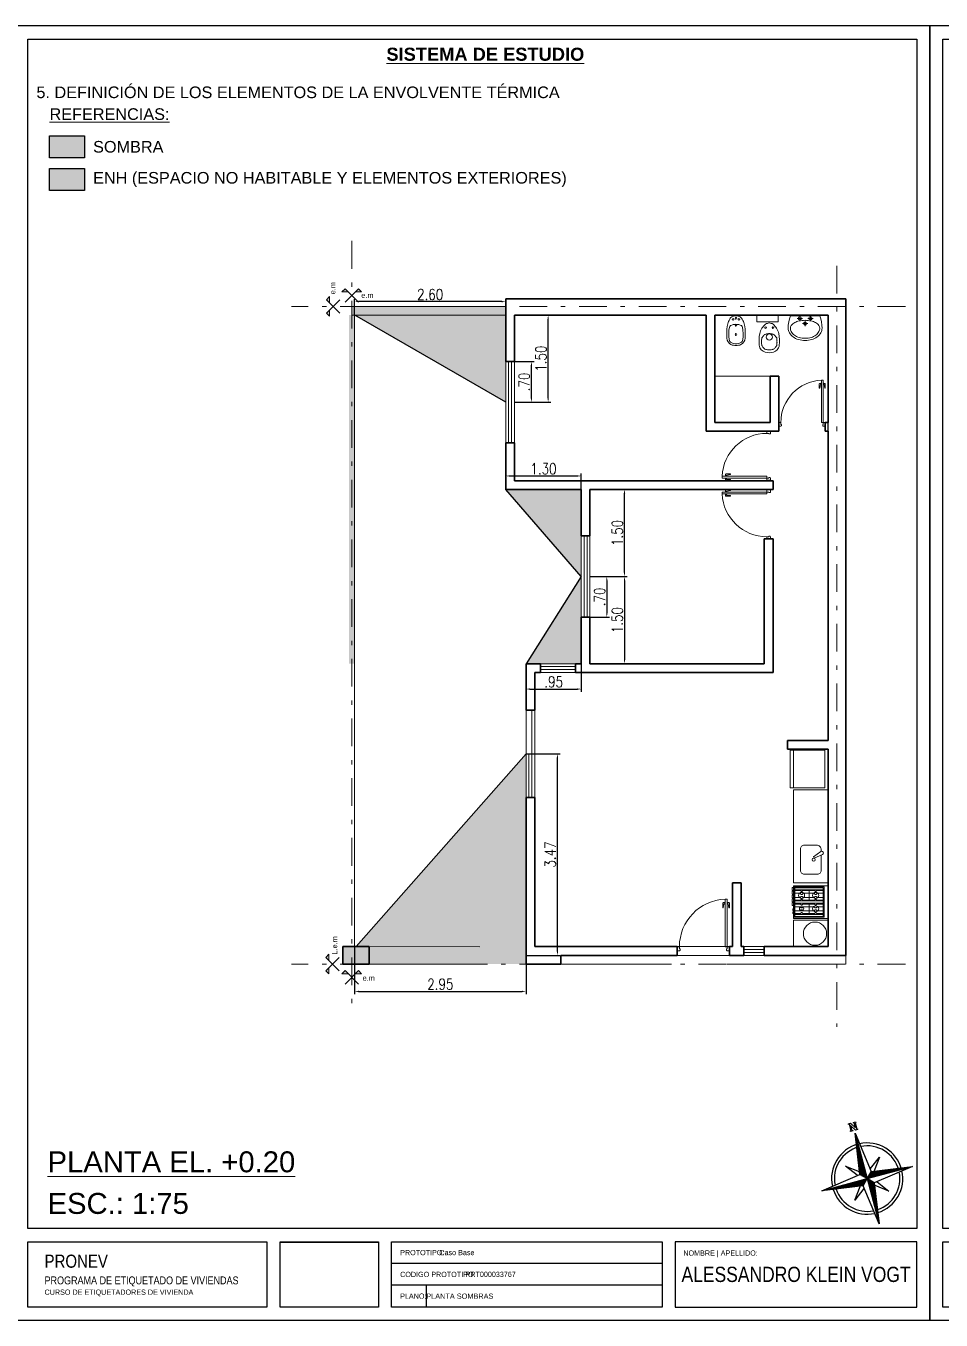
# Model space of a CAD drawing. Header units: millimetres. Extents: x 2761 to 3221, y 1635 to 1962.
# Drawn here: x 3052.04 to 3073.04, y 1862.17 to 1891.87 of the extents above; entities that cross this region are included whole.
import ezdxf
from ezdxf.enums import TextEntityAlignment as Align

# ---------------------------------------------------------------- set-up
doc = ezdxf.new("R2010")
doc.units = ezdxf.units.MM
doc.linetypes.add('DASHDOT', pattern=[25.4, 12.7, -6.35, 0, -6.35])
doc.linetypes.add('DASHED', pattern=[19.05, 12.7, -6.35])
doc.layers.get('Defpoints').update_dxf_attribs({"lineweight": 5})
for name, color, linetype, lineweight in [('Aberturas', 239, 'Continuous', 18), ('Artefacctos', 249, 'Continuous', 20), ('Cotas', 8, 'Continuous', 15), ('Detalles', 3, 'Continuous', 15), ('Ejes', 3, 'DASHDOT', 13), ('Muros', 6, 'Continuous', 50), ('Proyecciones', 249, 'DASHED', 0), ('Sombras', 252, 'Continuous', 15), ('Textos', 3, 'Continuous', 9)]:
    doc.layers.add(name, color=color, linetype=linetype, lineweight=lineweight)
doc.layers.add('Espacios No Habitables', color=7, linetype='Continuous', lineweight=15, true_color=0xb4a7d6)
doc.layers.add('No View', color=70, linetype='Continuous', plot=False)
doc.styles.add('cotas', font='romans.shx', dxfattribs={"width": 0.8})
doc.styles.add('ROMANS', font='romans', dxfattribs={"width": 0.8})
doc.styles.get("Standard").update_dxf_attribs({"font": 'arial.ttf'})
doc.dimstyles.new('Esc 1-75', dxfattribs={"dimtxt": 0.25, "dimasz": 0.09, "dimexe": 0.06, "dimexo": 0, "dimgap": 0.04, "dimtad": 1, "dimlfac": 0.75, "dimzin": 4, "dimdsep": 46, "dimtxsty": 'cotas', "dimcen": 2.5, "dimclrd": 7, "dimclre": 7, "dimclrt": 256, "dimaunit": 1, "dimadec": 0, "dimazin": 0, "dimtfac": 1, "dimtmove": 1, "dimatfit": 3, "dimfxl": 0.06, "dimarcsym": 0})
picture_1 = doc.add_image_def('image1.png', size_in_pixel=(356, 237))

# ---------------------------------------------------------------- blocks, each defined once
blk = doc.blocks.new('Rotulo-PRONEV')
at = {"ltscale": 4}
for p, q in [((14.857, 1.299), (8.644, 1.299)), ((14.857, 0.801), (8.644, 0.801))]:
    blk.add_line(p, q, dxfattribs=at)
for points in [[(20.701, 2.099), (0.299, 2.099), (0.299, 29.398), (20.701, 29.398)], [(0.299, 1.797), (5.789, 1.797), (5.789, 0.294), (0.299, 0.294)], [(14.857, 0.296), (8.644, 0.296), (8.644, 1.8), (14.857, 1.8)], [(20.701, 1.8), (15.156, 1.8), (15.156, 0.296), (20.701, 0.296)]]:
    blk.add_lwpolyline(points, close=True, dxfattribs=at)
at = {"layer": 'No View'}
blk.add_line((9.444, 0.801), (9.444, 0.296), dxfattribs=at)
for points in [[(0, 0), (21, 0), (21, 29.7), (0, 29.7)], [(6.088, 1.793), (8.345, 1.793), (8.345, 0.298), (6.088, 0.298)]]:
    blk.add_lwpolyline(points, close=True, dxfattribs=at)
at = {"lineweight": 0, "insert": (0.685, 1.503), "char_height": 0.1803, "width": 5.63699, "attachment_point": 1, "line_spacing_factor": 0.999934}
blk.add_mtext('{\\fArial Narrow|b0|i0|c0|p34;\\H1.66667x;PRONEV\\P\\H0.6x;PROGRAMA DE ETIQUETADO DE VIVIENDAS \\P\\H0.66667x;CURSO DE ETIQUETADORES DE VIVIENDA}', dxfattribs=at)
at = {"lineweight": 0, "line_spacing_factor": 0.999934}
for s, insert, char_height, attachment_point in [('{\\fArial Narrow|b0|i0|c0|p34;PROTOTIPO:}', (8.844, 1.55), 0.1202, 4), ('{\\fArial Narrow|b0|i0|c0|p34;Caso Base}', (9.744, 1.55), 0.1202, 4), ('{\\fArial Narrow|b0|i0|c0|p34;NOMBRE | APELLIDO:}', (15.342, 1.599), 0.1202, 1), ('{\\fArial Narrow|b0|i0|c0|p34;ALESSANDRO KLEIN VOGT}', (17.929, 1.048), 0.35, 5), ('{\\fArial Narrow|b0|i0|c0|p34;CODIGO PROTOTIPO}:', (8.844, 1.048), 0.1202, 4), ('{\\fArial Narrow|b0|i0|c0|p34;PRT000033767}', (10.344, 1.05), 0.1202, 4), ('{\\fArial Narrow|b0|i0|c0|p34;PLANO}:', (8.844, 0.55), 0.1202, 4)]:
    blk.add_mtext(s, dxfattribs=dict(at, insert=insert, char_height=char_height, attachment_point=attachment_point))
image = blk.add_image(picture_1, insert=(6.088, 0.298), size_in_units=(2.257, 1.502))
image.dxf.flags = 7
blk = doc.blocks.new('*X5')
at = {"color": 0, "linetype": 'ByBlock'}
for p, q in [((-217.53, 160.5), (-217.53, 160.5)), ((-217.52, 160.498), (-217.52, 160.5)), ((-217.51, 160.497), (-217.51, 160.5)), ((-217.5, 160.496), (-217.5, 160.5)), ((-217.49, 160.494), (-217.49, 160.5)), ((-217.48, 160.493), (-217.48, 160.5)), ((-217.47, 160.491), (-217.47, 160.5)), ((-217.46, 160.49), (-217.46, 160.5)), ((-217.45, 160.488), (-217.45, 160.5)), ((-217.44, 160.487), (-217.44, 160.5)), ((-217.43, 160.486), (-217.43, 160.5)), ((-217.42, 160.484), (-217.42, 160.5)), ((-217.41, 160.483), (-217.41, 160.5)), ((-217.4, 160.481), (-217.4, 160.5)), ((-217.39, 160.48), (-217.39, 160.5)), ((-217.38, 160.478), (-217.38, 160.5)), ((-217.37, 160.477), (-217.37, 160.5)), ((-217.36, 160.476), (-217.36, 160.5)), ((-217.35, 160.474), (-217.35, 160.5)), ((-217.34, 160.473), (-217.34, 160.5)), ((-217.33, 160.471), (-217.33, 160.5)), ((-217.32, 160.47), (-217.32, 160.5)), ((-217.31, 160.468), (-217.31, 160.5)), ((-217.3, 160.467), (-217.3, 160.5)), ((-217.29, 160.466), (-217.29, 160.5)), ((-217.28, 160.464), (-217.28, 160.5)), ((-217.27, 160.463), (-217.27, 160.5)), ((-217.26, 160.461), (-217.26, 160.5)), ((-217.25, 160.46), (-217.25, 160.5)), ((-217.24, 160.458), (-217.24, 160.5)), ((-217.23, 160.457), (-217.23, 160.5)), ((-217.22, 160.456), (-217.22, 160.5)), ((-217.21, 160.454), (-217.21, 160.5)), ((-217.2, 160.453), (-217.2, 160.5)), ((-217.19, 160.451), (-217.19, 160.5)), ((-217.18, 160.45), (-217.18, 160.5)), ((-217.17, 160.448), (-217.17, 160.5)), ((-217.16, 160.447), (-217.16, 160.5)), ((-217.15, 160.446), (-217.15, 160.5)), ((-217.14, 160.444), (-217.14, 160.5)), ((-217.13, 160.443), (-217.13, 160.5)), ((-217.12, 160.441), (-217.12, 160.5)), ((-217.11, 160.44), (-217.11, 160.5)), ((-217.1, 160.438), (-217.1, 160.5)), ((-217.09, 160.441), (-217.09, 160.5)), ((-217.08, 160.451), (-217.08, 160.5)), ((-217.07, 160.461), (-217.07, 160.5)), ((-217.06, 160.471), (-217.06, 160.5)), ((-217.05, 160.481), (-217.05, 160.5)), ((-217.04, 160.491), (-217.04, 160.5))]:
    blk.add_line(p, q, dxfattribs=at)
blk = doc.blocks.new('Sbpln014')
at = {"color": 0, "linetype": 'ByBlock'}
for p, q in [((-0.156, 0.156), (0, 1.25)), ((0, 1.25), (0.156, 0.156)), ((0, 1.25), (0, 0)), ((-0.234, 0.156), (-0.469, 0.469)), ((-0.469, 0.469), (-0.156, 0.234)), ((0.156, 0.234), (0.469, 0.469)), ((0.469, 0.469), (0.234, 0.156)), ((-1.25, 0), (-0.156, 0.156)), ((-0.156, -0.156), (-1.25, 0)), ((0, 0), (-1.25, 0)), ((-0.156, 0.156), (0, 0)), ((-0.156, -0.156), (0, 0)), ((0, 0), (0.156, 0.156)), ((0, 0), (0.156, -0.156)), ((0, 0), (0, -1.25)), ((1.25, 0), (0, 0)), ((0.156, 0.156), (1.25, 0)), ((-0.469, -0.469), (-0.234, -0.156)), ((-0.156, -0.234), (-0.469, -0.469)), ((0, -1.25), (-0.156, -0.156)), ((0.156, -0.156), (0, -1.25)), ((1.25, 0), (0.156, -0.156)), ((0.469, -0.469), (0.156, -0.234)), ((0.234, -0.156), (0.469, -0.469))]:
    blk.add_line(p, q, dxfattribs=at)
blk.add_lwpolyline([(1.348, 0.064), (1.348, 0.044), (1.328, 0.044), (1.328, 0.103), (1.348, 0.103), (1.348, 0.083), (1.523, 0.083), (1.523, 0.103), (1.543, 0.103), (1.543, 0.044), (1.387, -0.053), (1.523, -0.053), (1.523, -0.034), (1.543, -0.034), (1.543, -0.092), (1.523, -0.092), (1.523, -0.073), (1.348, -0.073), (1.348, -0.092), (1.328, -0.092), (1.328, -0.034), (1.484, 0.064), (1.348, 0.064)], dxfattribs=at)
for radius, start, end in [(0.95, 92.5891, 177.4109), (0.873, 93.5464, 176.4536), (0.95, 0, 87.4109), (0.873, 0, 86.4536), (0.95, 182.5891, 267.4109), (0.873, 183.5464, 266.4536), (0.95, 270, 357.4109), (0.873, 270, 356.4536)]:
    blk.add_arc((0, 0), radius, start, end, dxfattribs=at)
for p, xscale, yscale, zscale, rotation in [((-401.25, -542.578), 2.499999999999996, 2.499999999999996, 2.499999999999996, 270), ((-542.578, 401.25), 2.5, 2.5, 2.5, 180), ((401.25, 542.578), 2.5, 2.5, 2.5, 90)]:
    blk.add_blockref('*X5', p, dxfattribs=dict(at, xscale=xscale, yscale=yscale, zscale=zscale, rotation=rotation))
at = {"color": 0, "linetype": 'ByBlock', "xscale": 2.5, "yscale": 2.5, "zscale": 2.5}
blk.add_blockref('*X5', (542.578, -401.25), dxfattribs=at)
blk = doc.blocks.new('Bidet')
at = {"color": 0, "linetype": 'ByBlock'}
blk.add_lwpolyline([(0.097, 0.628, -0.262722), (0.176, 0.5, -0.061431), (0.171, 0.274, -0.073837), (0.143, 0.178, -0.02136), (0.11, 0.116, -0.217458), (0.046, 0.075, -0.067695), (0, 0.071, -0.067639), (-0.045, 0.075, -0.190009), (-0.109, 0.116, -0.02136), (-0.143, 0.178, -0.069685), (-0.171, 0.274, -0.061431), (-0.176, 0.5, -0.262722), (-0.097, 0.628, -0.09682), (0, 0.645, -0.096471), (0.097, 0.628)], format="xyb", close=True, dxfattribs=at)
for points in [[(-0.127, 0.29, -0.084724), (-0.132, 0.53, -0.252864), (-0.091, 0.589, -0.103412), (0, 0.612, -0.103412)], [(0.127, 0.29, 0.084724), (0.132, 0.53, 0.252864), (0.091, 0.589, 0.103412), (0.001, 0.612, 0.103412)], [(0, 0.231, -0.087783), (-0.109, 0.258, -0.148188), (-0.127, 0.29, -0.09678)], [(0.001, 0.231, 0.087783), (0.109, 0.258, 0.148188), (0.127, 0.29, 0.09678)]]:
    blk.add_lwpolyline(points, format="xyb", dxfattribs=at)
for centre, radius in [((0, 0.431), 0.0166), ((0, 0.253), 0.0171), ((-0.056, 0.137), 0.0166), ((0, 0.116), 0.0166), ((0.056, 0.137), 0.0166)]:
    blk.add_circle(centre, radius, dxfattribs=at)
blk = doc.blocks.new('Inodoro')
at = {"color": 0, "linetype": 'ByBlock'}
blk.add_lwpolyline([(0, 0.585, 0.193023), (-0.137, 0.535, 0.145572), (-0.172, 0.456, 0.077711), (-0.165, 0.255, 0.087544), (-0.125, 0.161, 0.055228), (-0.065, 0.091, 0.090627), (0, 0.072, 0.091051), (0.065, 0.091, 0.055228), (0.126, 0.161, 0.087544), (0.165, 0.255, 0.077711), (0.172, 0.456, 0.145572), (0.137, 0.535, 0.193023), (0, 0.585, 61.25604)], format="xyb", close=True, dxfattribs=at)
for points in [[(-0.015, 0.536), (-0.033, 0.535, 0.028747), (-0.061, 0.527, 0.052421), (-0.075, 0.521, 0.050041), (-0.092, 0.508, 0.040538), (-0.109, 0.49, 0.036304), (-0.125, 0.468, 0.08346), (-0.129, 0.457, 0.024812), (-0.13, 0.446, 0.009631), (-0.132, 0.42, 0.014344), (-0.133, 0.411, 0.009208), (-0.132, 0.396)], [(0.015, 0.536), (0.033, 0.535, -0.028747), (0.061, 0.527, -0.052421), (0.075, 0.521, -0.050041), (0.092, 0.508, -0.040538), (0.109, 0.49, -0.036304), (0.124, 0.468, -0.08346), (0.129, 0.457, -0.024812), (0.13, 0.446, -0.009631), (0.132, 0.42, -0.014344), (0.132, 0.411, -0.009208), (0.132, 0.396)], [(-0.015, 0.256), (-0.033, 0.258, -0.028747), (-0.061, 0.265, -0.052421), (-0.075, 0.272, -0.050041), (-0.092, 0.284, -0.040538), (-0.109, 0.303, -0.036304), (-0.125, 0.325, -0.08346), (-0.129, 0.336, -0.024812), (-0.13, 0.346, -0.009631), (-0.132, 0.373, -0.014344), (-0.133, 0.382, -0.009208), (-0.132, 0.396)], [(0.015, 0.256), (0.033, 0.258, 0.028747), (0.061, 0.265, 0.052421), (0.075, 0.272, 0.050041), (0.092, 0.284, 0.040538), (0.109, 0.303, 0.036304), (0.124, 0.325, 0.08346), (0.129, 0.336, 0.024812), (0.13, 0.346, 0.009631), (0.132, 0.373, 0.014344), (0.132, 0.382, 0.009208), (0.132, 0.396)]]:
    blk.add_lwpolyline(points, format="xyb", dxfattribs=at)
for points in [[(-0.015, 0.536), (0, 0.536)], [(0.015, 0.536), (0, 0.536)], [(-0.015, 0.256), (0, 0.256)], [(0.015, 0.256), (0, 0.256)]]:
    blk.add_lwpolyline(points, dxfattribs=at)
for centre, radius in [((0, 0.314), 0.0535), ((-0.064, 0.152), 0.0141), ((0.064, 0.152), 0.0141)]:
    blk.add_circle(centre, radius, dxfattribs=at)
at = {"color": 0, "linetype": 'ByBlock', "style": 'ROMANS', "flags": 1}
blk.add_attdef('NOMENCLATURA', text='', height=0.08, dxfattribs=at).set_placement((0.017, 0.438), align=Align.MIDDLE)
blk = doc.blocks.new('Lav1')
at = {"color": 0, "linetype": 'ByBlock'}
for p, q in [((-0.098, 0.005), (-0.098, -0.092)), ((0.098, 0.005), (0.098, -0.092)), ((-0.146, -0.044), (-0.049, -0.044)), ((-0.048, -0.14), (0.048, -0.14)), ((0, -0.092), (0, -0.189)), ((0.049, -0.044), (0.146, -0.044))]:
    blk.add_line(p, q, dxfattribs=at)
for points in [[(0.268, 0, -0.093113), (0.31, -0.225, -0.130379), (0.288, -0.307, -0.106492), (0.219, -0.384, -0.084146), (0.123, -0.432, -0.073141), (0, -0.45, -0.073141), (-0.123, -0.432, -0.084146), (-0.219, -0.384, -0.106492), (-0.288, -0.307, -0.130379), (-0.31, -0.225, -0.093113), (-0.268, 0)], [(-0.27, -0.225, -0.165741), (-0.253, -0.175, -0.105633), (-0.191, -0.122, -0.068595), (-0.109, -0.092, -0.054776), (0, -0.08, -0.054776), (0.109, -0.092, -0.068595), (0.191, -0.122, -0.105633), (0.253, -0.175, -0.165741), (0.27, -0.225, -0.130379), (0.253, -0.287, -0.106492), (0.196, -0.352, -0.084146), (0.111, -0.394, -0.073141), (0, -0.41, -0.073141), (-0.111, -0.394, -0.084146), (-0.196, -0.352, -0.106492), (-0.253, -0.287, -0.130379)]]:
    blk.add_lwpolyline(points, format="xyb", close=True, dxfattribs=at)
for centre, radius in [((-0.098, -0.044), 0.03), ((0, -0.14), 0.028), ((0, -0.14), 0.014), ((0.098, -0.044), 0.03)]:
    blk.add_circle(centre, radius, dxfattribs=at)
blk = doc.blocks.new('P82i')
at = {"color": 0, "linetype": 'ByBlock'}
for points in [[(0.036, 0.828), (0.011, 0.828, 0.414214), (0.001, 0.818), (0.001, 0.738), (0.011, 0.738), (0.021, 0.808), (0.036, 0.808)], [(0.081, 0.828), (0.106, 0.828, -0.414214), (0.116, 0.818), (0.116, 0.738), (0.106, 0.738), (0.096, 0.808), (0.081, 0.808)]]:
    blk.add_lwpolyline(points, format="xyb", dxfattribs=at)
for points in [[(0.041, 0.798), (0.036, 0.798), (0.036, 0.838), (0.041, 0.838)], [(0.076, 0.838), (0.081, 0.838), (0.081, 0.798), (0.076, 0.798)]]:
    blk.add_lwpolyline(points, dxfattribs=at)
for points in [[(0.076, 0.89), (0.041, 0.89), (0.041, 0.07), (0.076, 0.07)], [(0, 0.07), (0.041, 0.07), (0.041, 0.035), (0.051, 0.035), (0.051, 0.01), (0.041, 0), (0, 0)], [(0.9, 0), (0.861, 0), (0.851, 0.01), (0.851, 0.035), (0.861, 0.035), (0.861, 0.07), (0.9, 0.07)]]:
    blk.add_lwpolyline(points, close=True, dxfattribs=at)
blk.add_arc((0.041, 0.07), 0.82, 360, 87.5537, dxfattribs=at)
blk = doc.blocks.new('*D307')
at = {"layer": 'Cotas', "color": 7, "lineweight": -2, "transparency": 16777216}
for p, q in [((3064.983, 1879.235), (3065.429, 1879.235)), ((3065.369, 1879.145), (3065.369, 1878.391)), ((3064.983, 1878.301), (3065.429, 1878.301))]:
    blk.add_line(p, q, dxfattribs=at)
at = {"layer": 'Cotas', "color": 7, "transparency": 16777216}
for points in [[(3065.354, 1879.145), (3065.384, 1879.145), (3065.369, 1879.235)], [(3065.354, 1878.391), (3065.384, 1878.391), (3065.369, 1878.301)]]:
    blk.add_solid(points, dxfattribs=at)
at = {"layer": 'Defpoints', "color": 0, "transparency": 16777216}
for p in [(3064.983, 1879.235), (3064.983, 1878.301), (3065.369, 1878.301)]:
    blk.add_point(p, dxfattribs=at)
at = {"layer": 'Cotas', "transparency": 16777216, "insert": (3065.204, 1878.768), "char_height": 0.25, "attachment_point": 5, "rotation": 90, "style": 'cotas'}
blk.add_mtext('.70', dxfattribs=at)
blk = doc.blocks.new('*D308')
at = {"layer": 'Cotas', "color": 7, "lineweight": -2, "transparency": 16777216}
for p, q in [((3064.983, 1879.235), (3065.836, 1879.235)), ((3065.776, 1879.145), (3065.776, 1877.325)), ((3064.983, 1877.235), (3065.836, 1877.235))]:
    blk.add_line(p, q, dxfattribs=at)
at = {"layer": 'Cotas', "color": 7, "transparency": 16777216}
for points in [[(3065.761, 1879.145), (3065.791, 1879.145), (3065.776, 1879.235)], [(3065.761, 1877.325), (3065.791, 1877.325), (3065.776, 1877.235)]]:
    blk.add_solid(points, dxfattribs=at)
at = {"layer": 'Defpoints', "color": 0, "transparency": 16777216}
for p in [(3064.983, 1879.235), (3064.983, 1877.235), (3065.776, 1877.235)]:
    blk.add_point(p, dxfattribs=at)
at = {"layer": 'Cotas', "transparency": 16777216, "insert": (3065.611, 1878.235), "char_height": 0.25, "attachment_point": 5, "rotation": 90, "style": 'cotas'}
blk.add_mtext('1.50', dxfattribs=at)
blk = doc.blocks.new('*D309')
at = {"layer": 'Cotas', "color": 7, "lineweight": -2, "transparency": 16777216}
for p, q in [((3063.516, 1877.235), (3063.516, 1876.593)), ((3064.783, 1877.235), (3064.783, 1876.593)), ((3063.606, 1876.653), (3064.693, 1876.653))]:
    blk.add_line(p, q, dxfattribs=at)
at = {"layer": 'Cotas', "color": 7, "transparency": 16777216}
for points in [[(3063.606, 1876.668), (3063.606, 1876.638), (3063.516, 1876.653)], [(3064.693, 1876.668), (3064.693, 1876.638), (3064.783, 1876.653)]]:
    blk.add_solid(points, dxfattribs=at)
at = {"layer": 'Defpoints', "color": 0, "transparency": 16777216}
for p in [(3063.516, 1877.235), (3064.783, 1877.235), (3064.783, 1876.653)]:
    blk.add_point(p, dxfattribs=at)
at = {"layer": 'Cotas', "transparency": 16777216, "insert": (3064.15, 1876.818), "char_height": 0.25, "attachment_point": 5, "style": 'cotas'}
blk.add_mtext('.95', dxfattribs=at)
blk = doc.blocks.new('*D310')
at = {"layer": 'Cotas', "color": 7, "lineweight": -2, "transparency": 16777216}
for p, q in [((3063.05, 1881.235), (3063.05, 1881.603)), ((3063.14, 1881.543), (3064.693, 1881.543)), ((3064.783, 1881.235), (3064.783, 1881.603))]:
    blk.add_line(p, q, dxfattribs=at)
at = {"layer": 'Cotas', "color": 7, "transparency": 16777216}
for points in [[(3063.14, 1881.558), (3063.14, 1881.528), (3063.05, 1881.543)], [(3064.693, 1881.558), (3064.693, 1881.528), (3064.783, 1881.543)]]:
    blk.add_solid(points, dxfattribs=at)
at = {"layer": 'Defpoints', "color": 0, "transparency": 16777216}
for p in [(3064.783, 1881.543), (3063.05, 1881.235), (3064.783, 1881.235)]:
    blk.add_point(p, dxfattribs=at)
at = {"layer": 'Cotas', "transparency": 16777216, "insert": (3063.916, 1881.708), "char_height": 0.25, "attachment_point": 5, "style": 'cotas'}
blk.add_mtext('1.30', dxfattribs=at)
blk = doc.blocks.new('*D311')
at = {"layer": 'Cotas', "color": 7, "lineweight": -2, "transparency": 16777216}
for p, q in [((3064.983, 1881.235), (3065.836, 1881.235)), ((3065.776, 1879.325), (3065.776, 1881.145)), ((3064.983, 1879.235), (3065.836, 1879.235))]:
    blk.add_line(p, q, dxfattribs=at)
at = {"layer": 'Cotas', "color": 7, "transparency": 16777216}
for points in [[(3065.761, 1881.145), (3065.791, 1881.145), (3065.776, 1881.235)], [(3065.761, 1879.325), (3065.791, 1879.325), (3065.776, 1879.235)]]:
    blk.add_solid(points, dxfattribs=at)
at = {"layer": 'Defpoints', "color": 0, "transparency": 16777216}
for p in [(3064.983, 1881.235), (3065.776, 1881.235), (3064.983, 1879.235)]:
    blk.add_point(p, dxfattribs=at)
at = {"layer": 'Cotas', "transparency": 16777216, "insert": (3065.611, 1880.235), "char_height": 0.25, "attachment_point": 5, "rotation": 90, "style": 'cotas'}
blk.add_mtext('1.50', dxfattribs=at)
blk = doc.blocks.new('*D312')
at = {"layer": 'Cotas', "color": 7, "lineweight": -2, "transparency": 16777216}
for p, q in [((3063.25, 1884.168), (3063.699, 1884.168)), ((3063.639, 1883.325), (3063.639, 1884.078)), ((3063.25, 1883.235), (3063.699, 1883.235))]:
    blk.add_line(p, q, dxfattribs=at)
at = {"layer": 'Cotas', "color": 7, "transparency": 16777216}
for points in [[(3063.624, 1884.078), (3063.654, 1884.078), (3063.639, 1884.168)], [(3063.624, 1883.325), (3063.654, 1883.325), (3063.639, 1883.235)]]:
    blk.add_solid(points, dxfattribs=at)
at = {"layer": 'Defpoints', "color": 0, "transparency": 16777216}
for p in [(3063.25, 1884.168), (3063.639, 1884.168), (3063.25, 1883.235)]:
    blk.add_point(p, dxfattribs=at)
at = {"layer": 'Cotas', "transparency": 16777216, "insert": (3063.474, 1883.701), "char_height": 0.25, "attachment_point": 5, "rotation": 90, "style": 'cotas'}
blk.add_mtext('.70', dxfattribs=at)
blk = doc.blocks.new('*D313')
at = {"layer": 'Cotas', "color": 7, "lineweight": -2, "transparency": 16777216}
for p, q in [((3063.25, 1885.235), (3064.083, 1885.235)), ((3064.023, 1883.325), (3064.023, 1885.145)), ((3063.25, 1883.235), (3064.083, 1883.235))]:
    blk.add_line(p, q, dxfattribs=at)
at = {"layer": 'Cotas', "color": 7, "transparency": 16777216}
for points in [[(3064.008, 1885.145), (3064.038, 1885.145), (3064.023, 1885.235)], [(3064.008, 1883.325), (3064.038, 1883.325), (3064.023, 1883.235)]]:
    blk.add_solid(points, dxfattribs=at)
at = {"layer": 'Defpoints', "color": 0, "transparency": 16777216}
for p in [(3063.25, 1885.235), (3064.023, 1885.235), (3063.25, 1883.235)]:
    blk.add_point(p, dxfattribs=at)
at = {"layer": 'Cotas', "transparency": 16777216, "insert": (3063.858, 1884.235), "char_height": 0.25, "attachment_point": 5, "rotation": 90, "style": 'cotas'}
blk.add_mtext('1.50', dxfattribs=at)
blk = doc.blocks.new('*D314')
at = {"layer": 'Cotas', "color": 7, "lineweight": -2, "transparency": 16777216}
for p, q in [((3059.583, 1885.235), (3059.583, 1885.603)), ((3062.96, 1885.543), (3059.673, 1885.543)), ((3063.05, 1885.235), (3063.05, 1885.603))]:
    blk.add_line(p, q, dxfattribs=at)
at = {"layer": 'Cotas', "color": 7, "transparency": 16777216}
for points in [[(3059.673, 1885.558), (3059.673, 1885.528), (3059.583, 1885.543)], [(3062.96, 1885.558), (3062.96, 1885.528), (3063.05, 1885.543)]]:
    blk.add_solid(points, dxfattribs=at)
at = {"layer": 'Defpoints', "color": 0, "transparency": 16777216}
for p in [(3059.583, 1885.543), (3059.583, 1885.235), (3063.05, 1885.235)]:
    blk.add_point(p, dxfattribs=at)
at = {"layer": 'Cotas', "transparency": 16777216, "insert": (3061.316, 1885.708), "char_height": 0.25, "attachment_point": 5, "style": 'cotas'}
blk.add_mtext('2.60', dxfattribs=at)
blk = doc.blocks.new('*D388')
at = {"layer": 'Cotas', "color": 7, "lineweight": -2, "transparency": 16777216}
for p, q in [((3059.583, 1870.742), (3059.583, 1869.655)), ((3063.516, 1870.742), (3063.516, 1869.655)), ((3059.673, 1869.715), (3063.426, 1869.715))]:
    blk.add_line(p, q, dxfattribs=at)
at = {"layer": 'Cotas', "color": 7, "transparency": 16777216}
for points in [[(3059.673, 1869.73), (3059.673, 1869.7), (3059.583, 1869.715)], [(3063.426, 1869.73), (3063.426, 1869.7), (3063.516, 1869.715)]]:
    blk.add_solid(points, dxfattribs=at)
at = {"layer": 'Defpoints', "color": 0, "transparency": 16777216}
for p in [(3059.583, 1870.742), (3063.516, 1870.742), (3063.516, 1869.715)]:
    blk.add_point(p, dxfattribs=at)
at = {"layer": 'Cotas', "transparency": 16777216, "insert": (3061.55, 1869.88), "char_height": 0.25, "attachment_point": 5, "style": 'cotas'}
blk.add_mtext('2.95', dxfattribs=at)
blk = doc.blocks.new('*D389')
at = {"layer": 'Cotas', "color": 7, "lineweight": -2, "transparency": 16777216}
for p, q in [((3063.516, 1875.168), (3064.296, 1875.168)), ((3064.236, 1870.632), (3064.236, 1875.078)), ((3063.516, 1870.542), (3064.296, 1870.542))]:
    blk.add_line(p, q, dxfattribs=at)
at = {"layer": 'Cotas', "color": 7, "transparency": 16777216}
for points in [[(3064.221, 1875.078), (3064.251, 1875.078), (3064.236, 1875.168)], [(3064.221, 1870.632), (3064.251, 1870.632), (3064.236, 1870.542)]]:
    blk.add_solid(points, dxfattribs=at)
at = {"layer": 'Defpoints', "color": 0, "transparency": 16777216}
for p in [(3063.516, 1875.168), (3064.236, 1875.168), (3063.516, 1870.542)]:
    blk.add_point(p, dxfattribs=at)
at = {"layer": 'Cotas', "transparency": 16777216, "insert": (3064.071, 1872.855), "char_height": 0.25, "attachment_point": 5, "rotation": 90, "style": 'cotas'}
blk.add_mtext('3.47', dxfattribs=at)

msp = doc.modelspace()

# ---------------------------------------------------------------- hatches: boundary and pattern name
at = {"layer": 'Espacios No Habitables', "transparency": 33554559}
h = msp.add_hatch(color=256, dxfattribs=at)
h.dxf.hatch_style = 1
h.paths.add_polyline_path([(3053.382, 1888.595), (3052.582, 1888.595), (3052.582, 1888.095), (3053.382, 1888.095)])
h = msp.add_hatch(color=256, dxfattribs=at)
h.dxf.hatch_style = 1
h.paths.add_polyline_path([(3059.583, 1885.235), (3059.45, 1885.235), (3059.45, 1877.235), (3059.583, 1877.235)])
h.paths.add_polyline_path([(3063.516, 1870.74), (3059.917, 1870.742), (3059.916, 1870.742), (3059.916, 1870.343), (3063.516, 1870.342)])
h.paths.add_polyline_path([(3063.05, 1885.435), (3059.516, 1885.435), (3059.516, 1885.235), (3063.05, 1885.235)])
h.paths.add_polyline_path([(3059.916, 1870.742), (3059.516, 1870.742), (3059.516, 1870.342), (3059.916, 1870.342)])
h.paths.add_polyline_path([(3059.516, 1870.742), (3059.316, 1870.742), (3059.316, 1870.342), (3059.516, 1870.342)])
at = {"layer": 'Sombras'}
h = msp.add_hatch(color=256, dxfattribs=at)
h.dxf.hatch_style = 1
h.paths.add_polyline_path([(3053.382, 1889.345), (3052.582, 1889.345), (3052.582, 1888.845), (3053.382, 1888.845)])
h = msp.add_hatch(color=256, dxfattribs=at)
h.dxf.hatch_style = 1
h.paths.add_polyline_path([(3063.516, 1874.168), (3063.516, 1875.168), (3059.616, 1870.742), (3059.916, 1870.742), (3063.516, 1870.74)])
h.paths.add_polyline_path([(3063.05, 1885.235), (3059.585, 1885.235), (3063.05, 1883.235), (3063.05, 1884.168)])
h.paths.add_polyline_path([(3064.783, 1881.235), (3063.05, 1881.235), (3064.783, 1879.235), (3064.783, 1880.168)])
h.paths.add_polyline_path([(3064.783, 1878.301), (3064.783, 1879.235), (3063.516, 1877.235), (3063.85, 1877.235), (3064.65, 1877.235), (3064.783, 1877.235)])
at = {"layer": 'Textos', "true_color": 0xc7c8ca}
h = msp.add_hatch(color=9, dxfattribs=at)
h.paths.add_polyline_path([(3058.936, 1885.281), (3059.01, 1885.209), (3059.01, 1885.355)])
h.paths.add_polyline_path([(3058.936, 1885.588), (3059.01, 1885.515), (3059.01, 1885.66)])
h = msp.add_hatch(color=9, dxfattribs=at)
h.paths.add_polyline_path([(3059.363, 1885.841), (3059.291, 1885.768), (3059.436, 1885.768)])
h.paths.add_polyline_path([(3059.67, 1885.841), (3059.597, 1885.768), (3059.741, 1885.768)])
h = msp.add_hatch(color=9, dxfattribs=at)
h.paths.add_polyline_path([(3058.921, 1870.188), (3058.994, 1870.116), (3058.994, 1870.262)])
h.paths.add_polyline_path([(3058.921, 1870.495), (3058.994, 1870.422), (3058.994, 1870.567)])
h = msp.add_hatch(color=9, dxfattribs=at)
h.paths.add_polyline_path([(3059.363, 1870.191), (3059.291, 1870.118), (3059.436, 1870.118)])
h.paths.add_polyline_path([(3059.67, 1870.191), (3059.597, 1870.118), (3059.741, 1870.118)])

# ---------------------------------------------------------------- linework, layer by layer
at = {"layer": 'Aberturas', "color": 9, "true_color": 0xc7c8ca}
for p, q in [((3063.05, 1884.168), (3063.05, 1882.301)), ((3063.116, 1884.168), (3063.116, 1882.301)), ((3063.183, 1884.168), (3063.183, 1882.301)), ((3063.25, 1884.168), (3063.25, 1882.301)), ((3064.783, 1880.168), (3064.783, 1878.301)), ((3064.85, 1880.168), (3064.85, 1878.301)), ((3064.916, 1880.168), (3064.916, 1878.301)), ((3064.983, 1880.168), (3064.983, 1878.301)), ((3064.65, 1877.235), (3063.85, 1877.235)), ((3064.65, 1877.168), (3063.85, 1877.168)), ((3064.65, 1877.101), (3063.85, 1877.101)), ((3064.65, 1877.035), (3063.85, 1877.035)), ((3063.516, 1876.168), (3063.516, 1874.168)), ((3063.65, 1876.168), (3063.65, 1874.168)), ((3063.716, 1874.168), (3063.716, 1876.168)), ((3063.583, 1875.168), (3063.583, 1874.168)), ((3063.716, 1875.168), (3063.583, 1875.168)), ((3068.516, 1870.742), (3068.983, 1870.742)), ((3068.983, 1870.675), (3068.516, 1870.675)), ((3068.983, 1870.608), (3068.516, 1870.608)), ((3068.983, 1870.542), (3068.516, 1870.542))]:
    msp.add_line(p, q, dxfattribs=at)
at = {"layer": 'Artefacctos', "color": 9, "lineweight": 20, "true_color": 0xc7c8ca}
for p, q in [((3069.116, 1883.835), (3067.85, 1883.835)), ((3069.65, 1874.387), (3069.65, 1875.253)), ((3069.65, 1874.342), (3069.65, 1872.206)), ((3070.45, 1874.342), (3069.65, 1874.342)), ((3069.65, 1872.206), (3070.45, 1872.206)), ((3069.685, 1872.045), (3070.336, 1872.045)), ((3070.01, 1872.045), (3070.01, 1871.79)), ((3069.685, 1871.79), (3070.336, 1871.79)), ((3069.685, 1871.737), (3070.336, 1871.737)), ((3070.01, 1871.483), (3070.01, 1871.737)), ((3069.685, 1871.483), (3070.336, 1871.483)), ((3070.45, 1871.346), (3069.65, 1871.346)), ((3069.65, 1871.346), (3069.65, 1870.742))]:
    msp.add_line(p, q, dxfattribs=at)
for points in [[(3068.808, 1885.235), (3069.298, 1885.235), (3069.298, 1885.079), (3068.808, 1885.079)], [(3069.575, 1875.253), (3070.375, 1875.253), (3070.375, 1874.387), (3069.575, 1874.387)], [(3069.65, 1871.391), (3070.44, 1871.391), (3070.44, 1872.137), (3069.65, 1872.137)], [(3069.668, 1871.417), (3069.668, 1872.111), (3070.353, 1872.111), (3070.353, 1871.417)], [(3069.685, 1871.434), (3069.685, 1872.094), (3070.336, 1872.094), (3070.336, 1871.434)]]:
    msp.add_lwpolyline(points, close=True, dxfattribs=at)
for points in [[(3070.289, 1872.931), (3070.289, 1872.964, 0.414412), (3070.183, 1873.073), (3069.9, 1873.073, 0.414214), (3069.814, 1872.987), (3069.814, 1872.489, 0.414214), (3069.9, 1872.403), (3070.203, 1872.403, 0.414214), (3070.289, 1872.489), (3070.289, 1872.844)], [(3070.336, 1872.028), (3070.188, 1872.028, 0.199), (3070.186, 1872.027), (3070.163, 1872.004, -0.414411), (3070.159, 1872.004), (3070.136, 1872.027, 0.199), (3070.134, 1872.028), (3069.866, 1872.028, 0.199), (3069.864, 1872.027), (3069.841, 1872.004, -0.414411), (3069.837, 1872.004), (3069.814, 1872.027, 0.199), (3069.812, 1872.028), (3069.685, 1872.028)], [(3070.336, 1871.808), (3070.188, 1871.808, -0.199), (3070.186, 1871.809), (3070.163, 1871.831, 0.414411), (3070.159, 1871.831), (3070.136, 1871.809, -0.199), (3070.134, 1871.808), (3069.866, 1871.808, -0.199), (3069.864, 1871.809), (3069.841, 1871.831, 0.414411), (3069.837, 1871.831), (3069.814, 1871.809, -0.199), (3069.812, 1871.808), (3069.685, 1871.808)], [(3070.336, 1871.72), (3070.188, 1871.72, 0.199), (3070.186, 1871.719), (3070.163, 1871.696, -0.414411), (3070.159, 1871.696), (3070.136, 1871.719, 0.199), (3070.134, 1871.72), (3069.866, 1871.72, 0.199), (3069.864, 1871.719), (3069.841, 1871.696, -0.414411), (3069.837, 1871.696), (3069.814, 1871.719, 0.199), (3069.812, 1871.72), (3069.685, 1871.72)], [(3070.336, 1871.5), (3070.188, 1871.5, -0.199), (3070.186, 1871.501), (3070.163, 1871.524, 0.414411), (3070.159, 1871.524), (3070.136, 1871.501, -0.199), (3070.134, 1871.5), (3069.866, 1871.5, -0.199), (3069.864, 1871.501), (3069.841, 1871.524, 0.414411), (3069.837, 1871.524), (3069.814, 1871.501, -0.199), (3069.812, 1871.5), (3069.685, 1871.5)]]:
    msp.add_lwpolyline(points, format="xyb", dxfattribs=at)
msp.add_lwpolyline([(3070.125, 1872.775), (3070.321, 1872.858, 1.03918), (3070.281, 1872.927), (3070.111, 1872.8)], format="xyb", close=True, dxfattribs=at)
for points in [[(3069.65, 1872.033), (3069.624, 1872.033), (3069.624, 1872.099), (3069.65, 1872.099)], [(3069.65, 1871.946), (3069.624, 1871.946), (3069.624, 1872.012), (3069.65, 1872.012)], [(3069.65, 1871.859), (3069.624, 1871.859), (3069.624, 1871.926), (3069.65, 1871.926)], [(3069.65, 1871.772), (3069.624, 1871.772), (3069.624, 1871.839), (3069.65, 1871.839)], [(3069.65, 1871.685), (3069.624, 1871.685), (3069.624, 1871.752), (3069.65, 1871.752)], [(3069.685, 1871.967), (3069.804, 1871.967), (3069.83, 1871.941), (3069.848, 1871.941), (3069.874, 1871.967), (3070.126, 1871.967), (3070.152, 1871.941), (3070.17, 1871.941), (3070.196, 1871.967), (3070.336, 1871.967)], [(3069.685, 1871.869), (3069.804, 1871.869), (3069.83, 1871.895), (3069.848, 1871.895), (3069.874, 1871.869), (3070.126, 1871.869), (3070.152, 1871.895), (3070.17, 1871.895), (3070.196, 1871.869), (3070.336, 1871.869)], [(3069.65, 1871.571), (3069.641, 1871.571), (3069.641, 1871.606), (3069.65, 1871.606)], [(3069.65, 1871.504), (3069.641, 1871.504), (3069.641, 1871.539), (3069.65, 1871.539)], [(3069.685, 1871.659), (3069.804, 1871.659), (3069.83, 1871.633), (3069.848, 1871.633), (3069.874, 1871.659), (3070.126, 1871.659), (3070.152, 1871.633), (3070.17, 1871.633), (3070.196, 1871.659), (3070.336, 1871.659)], [(3069.685, 1871.561), (3069.804, 1871.561), (3069.83, 1871.587), (3069.848, 1871.587), (3069.874, 1871.561), (3070.126, 1871.561), (3070.152, 1871.587), (3070.17, 1871.587), (3070.196, 1871.561), (3070.336, 1871.561)]]:
    msp.add_lwpolyline(points, dxfattribs=at)
for centre, radius in [((3070.116, 1872.736), 0.036), ((3069.839, 1871.918), 0.07), ((3070.161, 1871.918), 0.07), ((3069.839, 1871.61), 0.049), ((3070.161, 1871.61), 0.07), ((3070.146, 1871.04), 0.267)]:
    msp.add_circle(centre, radius, dxfattribs=at)
at = {"layer": 'Detalles', "color": 9, "lineweight": 20, "true_color": 0xc7c8ca}
msp.add_line((3059.583, 1885.235), (3059.583, 1870.742), dxfattribs=at)
at = {"layer": 'Ejes', "color": 9, "ltscale": 0.05, "true_color": 0xc7c8ca}
for p, q in [((3059.516, 1886.935), (3059.516, 1869.324)), ((3070.65, 1886.367), (3070.65, 1868.905)), ((3072.219, 1885.435), (3058.137, 1885.435)), ((3072.219, 1870.342), (3058.137, 1870.342))]:
    msp.add_line(p, q, dxfattribs=at)
at = {"layer": 'Muros', "color": 9, "lineweight": 20, "true_color": 0xc7c8ca}
for p, q in [((3063.05, 1885.435), (3059.516, 1885.435)), ((3059.516, 1885.435), (3059.516, 1885.235)), ((3063.05, 1885.235), (3059.516, 1885.235))]:
    msp.add_line(p, q, dxfattribs=at)
at = {"layer": 'Muros', "color": 9, "lineweight": 35, "true_color": 0xc7c8ca}
for p, q in [((3070.85, 1885.607), (3063.05, 1885.607)), ((3063.05, 1885.607), (3063.05, 1884.168)), ((3070.85, 1885.607), (3070.85, 1870.542)), ((3067.65, 1885.235), (3063.25, 1885.235)), ((3063.25, 1884.168), (3063.25, 1885.235)), ((3067.65, 1885.235), (3067.65, 1882.568)), ((3070.45, 1885.235), (3067.85, 1885.235)), ((3067.85, 1885.235), (3067.85, 1882.768)), ((3070.45, 1885.235), (3070.45, 1882.768)), ((3063.05, 1884.168), (3063.25, 1884.168)), ((3069.116, 1882.768), (3069.116, 1883.835)), ((3069.116, 1883.835), (3069.316, 1883.835)), ((3069.316, 1882.568), (3069.316, 1883.835)), ((3067.85, 1882.768), (3069.116, 1882.768)), ((3070.383, 1882.768), (3070.383, 1882.568)), ((3070.383, 1882.768), (3070.45, 1882.768)), ((3067.65, 1882.568), (3069.316, 1882.568)), ((3070.383, 1882.568), (3070.45, 1882.568)), ((3070.45, 1882.568), (3070.45, 1875.475)), ((3063.05, 1882.301), (3063.05, 1881.235)), ((3063.05, 1882.301), (3063.25, 1882.301)), ((3063.25, 1882.301), (3063.25, 1881.435)), ((3063.05, 1881.235), (3064.783, 1881.235)), ((3063.25, 1881.435), (3069.183, 1881.435)), ((3064.783, 1881.235), (3064.783, 1880.168)), ((3064.983, 1881.235), (3064.983, 1880.168)), ((3064.983, 1881.235), (3069.183, 1881.235)), ((3069.183, 1881.435), (3069.183, 1881.235)), ((3064.783, 1880.168), (3064.983, 1880.168)), ((3068.983, 1880.101), (3068.983, 1877.235)), ((3068.983, 1880.101), (3069.183, 1880.101)), ((3069.183, 1880.101), (3069.183, 1877.035)), ((3064.783, 1878.301), (3064.783, 1877.235)), ((3064.783, 1878.301), (3064.983, 1878.301)), ((3064.983, 1878.301), (3064.983, 1877.235)), ((3063.516, 1877.235), (3063.516, 1876.168)), ((3063.85, 1877.235), (3063.516, 1877.235)), ((3063.85, 1877.235), (3063.85, 1877.035)), ((3064.783, 1877.235), (3064.65, 1877.235)), ((3064.65, 1877.235), (3064.65, 1877.035)), ((3068.983, 1877.235), (3064.983, 1877.235)), ((3063.716, 1877.035), (3063.716, 1876.168)), ((3063.85, 1877.035), (3063.716, 1877.035)), ((3069.183, 1877.035), (3064.65, 1877.035)), ((3063.716, 1876.168), (3063.516, 1876.168)), ((3069.516, 1875.475), (3069.516, 1875.275)), ((3070.45, 1875.475), (3069.516, 1875.475)), ((3069.518, 1875.275), (3069.516, 1875.275)), ((3070.45, 1875.275), (3069.518, 1875.275)), ((3070.45, 1875.275), (3070.45, 1870.742)), ((3063.516, 1874.168), (3063.516, 1870.342)), ((3063.716, 1874.168), (3063.516, 1874.168)), ((3063.716, 1874.168), (3063.516, 1874.168)), ((3063.716, 1874.168), (3063.716, 1870.742)), ((3068.25, 1872.206), (3068.25, 1870.742)), ((3068.45, 1872.206), (3068.25, 1872.206)), ((3068.45, 1872.206), (3068.45, 1870.742)), ((3063.716, 1870.742), (3066.983, 1870.742)), ((3064.316, 1870.542), (3066.983, 1870.542)), ((3066.983, 1870.742), (3066.983, 1870.542)), ((3068.25, 1870.742), (3068.183, 1870.742)), ((3068.183, 1870.742), (3068.183, 1870.542)), ((3068.516, 1870.542), (3068.183, 1870.542)), ((3068.516, 1870.742), (3068.45, 1870.742)), ((3068.516, 1870.742), (3068.516, 1870.542)), ((3070.45, 1870.742), (3068.983, 1870.742)), ((3068.983, 1870.742), (3068.983, 1870.542)), ((3070.85, 1870.542), (3068.983, 1870.542))]:
    msp.add_line(p, q, dxfattribs=at)
for points in [[(3059.316, 1870.342), (3059.916, 1870.342), (3059.916, 1870.742), (3059.316, 1870.742), (3059.316, 1870.342)], [(3063.516, 1870.342), (3064.316, 1870.342), (3064.316, 1870.542)]]:
    msp.add_lwpolyline(points, dxfattribs=at)
at = {"layer": 'No View'}
for p, q in [((3063.05, 1883.235), (3059.585, 1885.235)), ((3070.45, 1882.568), (3070.45, 1882.768)), ((3064.783, 1879.235), (3063.05, 1881.235)), ((3064.783, 1879.235), (3063.516, 1877.235)), ((3059.616, 1870.742), (3063.516, 1875.168)), ((3063.516, 1870.342), (3063.516, 1870.742))]:
    msp.add_line(p, q, dxfattribs=at)
for points in [[(3052.582, 1889.345), (3053.382, 1889.345), (3053.382, 1888.845), (3052.582, 1888.845)], [(3052.582, 1888.595), (3053.382, 1888.595), (3053.382, 1888.095), (3052.582, 1888.095)]]:
    msp.add_lwpolyline(points, close=True, dxfattribs=at)
at = {"layer": 'Proyecciones', "color": 9, "ltscale": 0.2, "true_color": 0xc7c8ca}
for p, q in [((3059.917, 1870.742), (3063.516, 1870.74)), ((3068.183, 1870.742), (3066.983, 1870.742)), ((3066.983, 1870.542), (3068.183, 1870.542)), ((3070.85, 1870.542), (3070.85, 1870.342)), ((3059.916, 1870.343), (3063.516, 1870.342)), ((3064.316, 1870.342), (3070.85, 1870.342))]:
    msp.add_line(p, q, dxfattribs=at)
at = {"layer": 'Textos', "color": 9, "true_color": 0xc7c8ca}
for p, q in [((3058.936, 1885.588), (3059.01, 1885.66)), ((3059.01, 1885.66), (3059.01, 1885.515)), ((3059.363, 1885.841), (3059.291, 1885.768)), ((3059.436, 1885.768), (3059.291, 1885.768)), ((3059.363, 1885.841), (3059.67, 1885.534)), ((3059.363, 1885.534), (3059.67, 1885.841)), ((3059.741, 1885.768), (3059.597, 1885.768)), ((3059.67, 1885.841), (3059.741, 1885.768)), ((3058.936, 1885.281), (3059.243, 1885.588)), ((3059.243, 1885.281), (3058.936, 1885.588)), ((3058.936, 1885.281), (3059.01, 1885.209)), ((3059.01, 1885.355), (3059.01, 1885.209)), ((3058.921, 1870.495), (3058.994, 1870.567)), ((3058.994, 1870.567), (3058.994, 1870.422)), ((3058.921, 1870.188), (3059.228, 1870.495)), ((3059.228, 1870.188), (3058.921, 1870.495)), ((3058.994, 1870.262), (3058.994, 1870.116)), ((3058.921, 1870.188), (3058.994, 1870.116)), ((3059.363, 1870.191), (3059.291, 1870.118)), ((3059.436, 1870.118), (3059.291, 1870.118)), ((3059.363, 1870.191), (3059.67, 1869.884)), ((3059.363, 1869.884), (3059.67, 1870.191)), ((3059.741, 1870.118), (3059.597, 1870.118)), ((3059.67, 1870.191), (3059.741, 1870.118))]:
    msp.add_line(p, q, dxfattribs=at)

# ---------------------------------------------------------------- block references
for p in [(3051.783, 1862.171), (3072.783, 1862.171)]:
    msp.add_blockref('Rotulo-PRONEV', p)
at = {"color": 9, "ltscale": 0.7, "true_color": 0xc7c8ca, "xscale": 0.8605317641614497, "yscale": 0.8605317641614497, "zscale": 0.8605317641614497, "rotation": 105.0000000000084}
msp.add_blockref('Sbpln014', (3071.343, 1865.419), dxfattribs=at)
at = {"layer": 'Aberturas', "color": 9, "true_color": 0xc7c8ca}
for p, xscale, yscale, zscale in [((3070.383, 1882.685), -1.185155555554814, 1.185155555554814, 1.185155555554814), ((3068.183, 1870.648), -1.332732088902506, 1.332732088902506, 1.332732088902506)]:
    msp.add_blockref('P82i', p, dxfattribs=dict(at, xscale=xscale, yscale=yscale, zscale=zscale))
at = {"layer": 'Aberturas', "color": 9, "true_color": 0xc7c8ca, "yscale": 1.247838579461695, "zscale": 1.247838579461695}
for p, xscale, rotation in [((3069.127, 1881.445), 1.247838579461695, 90.00000000000004), ((3069.127, 1881.224), -1.247838579461695, 90)]:
    msp.add_blockref('P82i', p, dxfattribs=dict(at, xscale=xscale, rotation=rotation))
at = {"layer": 'Artefacctos', "color": 9, "lineweight": 20, "true_color": 0xc7c8ca, "rotation": 180}
for name, p, xscale, yscale, zscale in [('Bidet', (3068.333, 1885.299), 1.182406785872314, 1.182406785872314, 1.182406785872314), ('Inodoro', (3069.097, 1885.15), 1.3333, 1.3333, 1.3333)]:
    msp.add_blockref(name, p, dxfattribs=dict(at, xscale=xscale, yscale=yscale, zscale=zscale))
at = {"layer": 'Artefacctos', "color": 9, "lineweight": 20, "true_color": 0xc7c8ca, "xscale": -1.252318233125076, "yscale": 1.252318233125076, "zscale": 1.252318233125076}
msp.add_blockref('Lav1', (3069.919, 1885.215), dxfattribs=at)

# ---------------------------------------------------------------- texts
at = {"lineweight": 0, "insert": (3061.227, 1862.72), "char_height": 0.1202, "attachment_point": 4, "line_spacing_factor": 0.999934}
msp.add_mtext('{\\C7;PLANTA SOMBRAS}', dxfattribs=at)
at = {"layer": 'Textos', "color": 9, "true_color": 0xc7c8ca}
for s, p in [('e.m', (3059.14, 1885.712)), ('L.e.m', (3059.183, 1870.561))]:
    msp.add_text(s, height=0.12, rotation=90, dxfattribs=at).set_placement(p)
for p in [(3059.736, 1885.629), (3059.767, 1869.961)]:
    msp.add_text('e.m', height=0.12, dxfattribs=at).set_placement(p)
at = {"layer": 'Textos', "color": 7}
for s, insert, char_height, width, attachment_point in [('{\\fArial|b1|i0|c0|p34;\\LSISTEMA DE ESTUDIO}', (3062.582, 1891.219), 0.3, 13.77599, 5), ('5. DEFINICIÓN DE LOS ELEMENTOS DE LA ENVOLVENTE TÉRMICA', (3052.282, 1890.345), 0.2667, 13.77599, 4), ('{\\LREFERENCIAS:}', (3052.582, 1889.845), 0.2667, 13.77599, 4), ('SOMBRA', (3053.582, 1889.095), 0.2667, 13.77599, 4), ('ENH (ESPACIO NO HABITABLE Y ELEMENTOS EXTERIORES)', (3053.582, 1888.345), 0.2667, 13.77599, 4), ('{\\LPLANTA EL. +0.20}', (3052.537, 1866.044), 0.48, 9.84104, 1), ('ESC.: 1:75', (3052.537, 1865.089), 0.48, 9.84104, 1)]:
    msp.add_mtext(s, dxfattribs=dict(at, insert=insert, char_height=char_height, width=width, attachment_point=attachment_point))

# ---------------------------------------------------------------- dimensions: what is measured, and where the dimension line sits
at = {"layer": 'Cotas'}
for base, p1, p2, picture, middle in [((3059.583, 1885.543), (3063.05, 1885.235), (3059.583, 1885.235), '*D314', (3061.316, 1885.708)), ((3064.783, 1881.543), (3063.05, 1881.235), (3064.783, 1881.235), '*D310', (3063.916, 1881.708)), ((3064.783, 1876.653), (3063.516, 1877.235), (3064.783, 1877.235), '*D309', (3064.15, 1876.818)), ((3063.516, 1869.715), (3059.583, 1870.742), (3063.516, 1870.742), '*D388', (3061.55, 1869.88))]:
    dim = msp.add_linear_dim(base=base, p1=p1, p2=p2, dimstyle='Esc 1-75', dxfattribs=at)
    dim.commit()
    dim.dimension.update_dxf_attribs({"geometry": picture, "text_midpoint": middle})
for base, p1, p2, picture, middle in [((3064.023, 1885.235), (3063.25, 1883.235), (3063.25, 1885.235), '*D313', (3063.858, 1884.235)), ((3063.639, 1884.168), (3063.25, 1883.235), (3063.25, 1884.168), '*D312', (3063.474, 1883.701)), ((3065.776, 1881.235), (3064.983, 1879.235), (3064.983, 1881.235), '*D311', (3065.611, 1880.235)), ((3065.369, 1878.301), (3064.983, 1879.235), (3064.983, 1878.301), '*D307', (3065.204, 1878.768)), ((3065.776, 1877.235), (3064.983, 1879.235), (3064.983, 1877.235), '*D308', (3065.611, 1878.235)), ((3064.236, 1875.168), (3063.516, 1870.542), (3063.516, 1875.168), '*D389', (3064.071, 1872.855))]:
    dim = msp.add_linear_dim(base=base, p1=p1, p2=p2, angle=90, dimstyle='Esc 1-75', dxfattribs=at)
    dim.commit()
    dim.dimension.update_dxf_attribs({"geometry": picture, "text_midpoint": middle})

doc.saveas('drawing.dxf')
